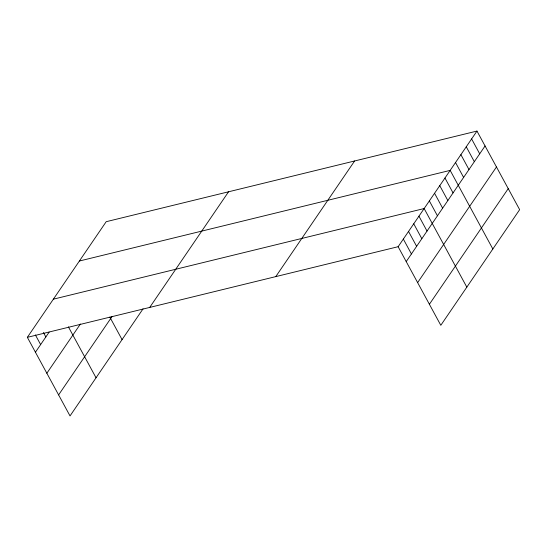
<?xml version="1.0" encoding="UTF-8"?>
<svg xmlns="http://www.w3.org/2000/svg" width="547" height="547" viewBox="0 0 547 547"><rect width="100%" height="100%" fill="white"/><g stroke="black" fill="none" stroke-linecap="round" stroke-linejoin="round"><path stroke-width="0.82" d="M143.061 308.816L70.023 415.932L27.35 337.335L106.193 221.699L476.977 131.068L519.65 209.665L440.807 325.301L398.134 246.704L476.977 131.068M35.432 352.22L49.155 332.097M46.851 373.245L80.436 323.981M58.611 394.907L111.985 316.624M149.707 307.428L228.55 191.792M275.777 276.611L354.62 160.975M406.216 261.589L485.059 145.96M417.628 282.614L496.471 166.979M429.388 304.276L508.231 188.64M79.39 261.015L450.167 170.384L492.84 248.981M53.367 299.175L424.151 208.544L466.823 287.141M27.35 337.335L398.134 246.704M471.617 138.931L479.698 153.823M466.256 146.794L474.338 161.686M460.889 154.657L468.977 169.543M455.528 162.521L463.61 177.406M444.964 178.021L453.046 192.906M439.761 185.652L447.843 200.537M434.557 193.282L442.639 208.168M429.354 200.913L437.436 215.798M418.947 216.174L427.029 231.06M413.744 223.805L421.826 238.697M408.541 231.443L416.623 246.328M403.337 239.073L411.419 253.958M109.865 317.144L122.063 339.612M68.382 326.826L96.04 377.772M43.418 332.487L45.839 336.952M35.384 334.914L40.635 344.589"/></g></svg>
